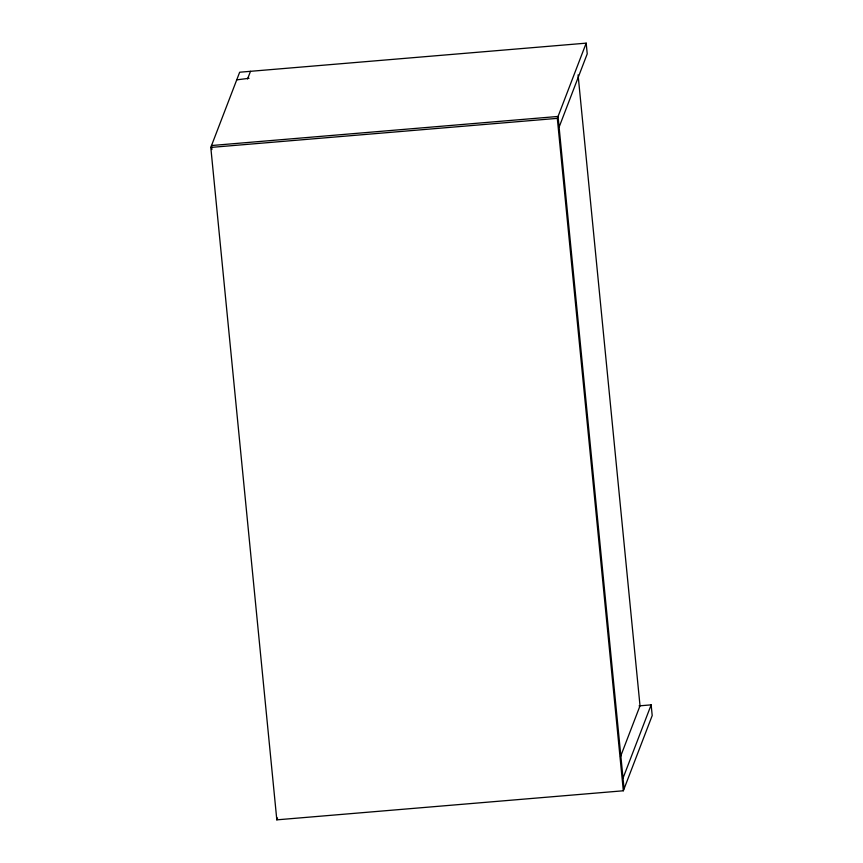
<?xml version="1.0" encoding="UTF-8"?>
<svg xmlns="http://www.w3.org/2000/svg" width="863" height="863" viewBox="0 0 863 863"><rect width="100%" height="100%" fill="white"/><g stroke="black" fill="none" stroke-linecap="round" stroke-linejoin="round"><path stroke-width="1.29" d="M639.073 705.88L651.155 704.866L652.201 715.567L623.334 790.778L276.818 819.85L210.799 147.433L239.666 72.222L586.182 43.15L587.228 53.851L559.095 127.152M247.562 78.954L250.497 71.316M276.818 819.85L277.552 817.941M623.334 790.778L557.315 118.36L586.182 43.15M620.465 756.743L640.022 705.805L578.07 74.876M623.021 778.167L651.155 704.866M247.778 78.404L249.008 78.296L236.732 79.86M210.799 147.433L557.315 118.36M624.068 788.868L558.048 116.451L211.521 145.534L211.92 149.547"/></g></svg>
